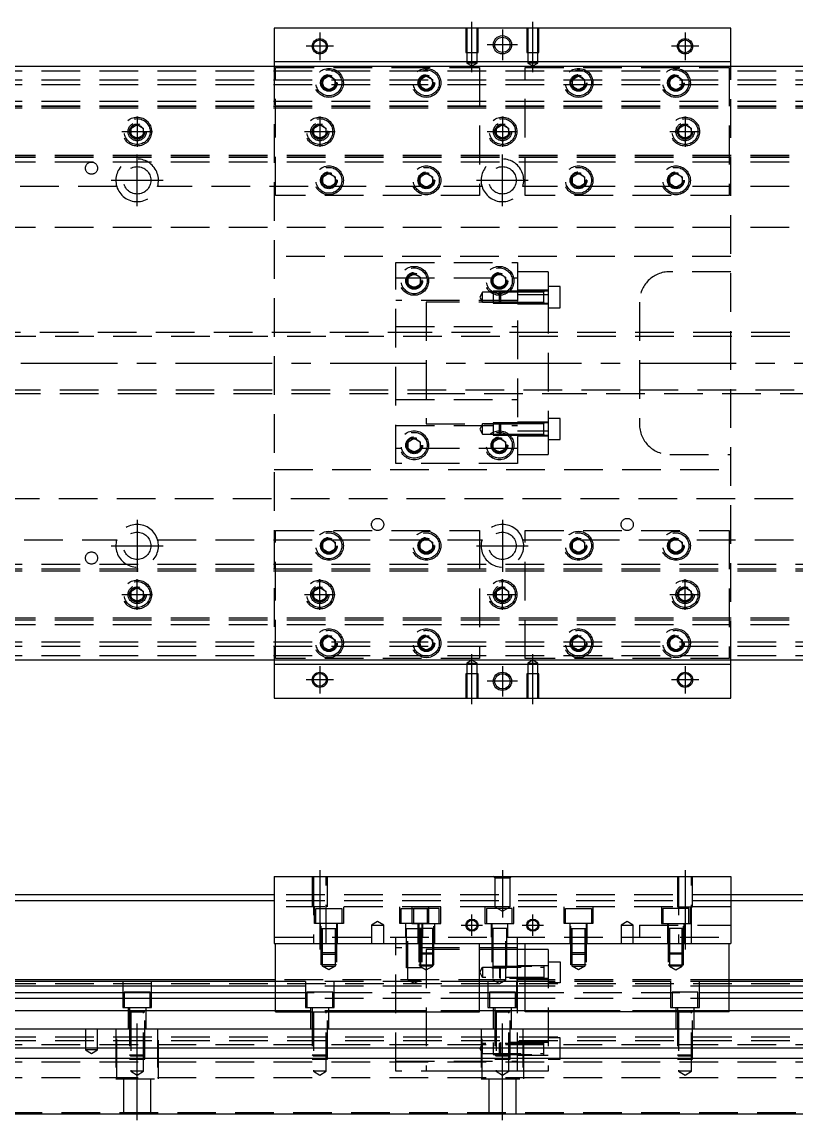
# Model space of a CAD drawing. Extents: x -15 to 1002, y -276 to 112.
# Drawn here: x 239.1 to 493.5, y -248.6 to 112 of the extents above; entities that cross this region are included whole.
import ezdxf

# ---------------------------------------------------------------- set-up
doc = ezdxf.new("R2010")
doc.units = 0
doc.linetypes.add('CENTER', pattern=[50.8, 31.75, -6.35, 6.35, -6.35])
doc.linetypes.add('DASHED', pattern=[19.05, 12.7, -6.35])
doc.layers.get('0').update_dxf_attribs({"linetype": 'CONTINUOUS'})
doc.layers.add('CENTER', color=1, linetype='CENTER')

msp = doc.modelspace()

# ---------------------------------------------------------------- linework, layer by layer
at = {"color": 7, "linetype": 'CONTINUOUS'}
for p, q in [((472, 110), (322, 110)), ((322, 110), (322, 99)), ((472, 99), (472, 110)), ((3, 97.5), (791, 97.5)), ((322, 99), (472, 99)), ((322, 99), (322, 97.5)), ((472, 97.5), (472, 99)), ((791, -97.5), (3, -97.5)), ((322, -97.5), (322, -99)), ((472, -99), (322, -99)), ((322, -99), (322, -110)), ((472, -99), (472, -97.5)), ((472, -110), (472, -99)), ((322, -110), (472, -110)), ((322, -168.55), (322, -190.55)), ((322, -168.55), (472, -168.55)), ((472, -168.55), (472, -190.55)), ((322, -174.55), (3, -174.55)), ((322, -176.55), (11, -176.55)), ((791, -174.55), (472, -174.55)), ((783, -176.55), (472, -176.55)), ((322, -190.55), (472, -190.55)), ((322.5, -213.05), (322.5, -190.55)), ((389.5, -213.05), (389.5, -190.55)), ((402, -203.05), (402, -190.55)), ((404.5, -213.05), (404.5, -190.55)), ((471.5, -213.05), (471.5, -190.55)), ((404.5, -192.55), (402, -192.55)), ((402, -203.05), (402, -192.55)), ((322.5, -203.05), (17, -203.05)), ((322.5, -204.589608), (17, -204.589608)), ((322.5, -202.55), (45, -202.55)), ((404.5, -203.05), (389.5, -203.05)), ((404.5, -204.589608), (389.5, -204.589608)), ((720, -202.55), (471.5, -202.55)), ((777, -203.05), (471.5, -203.05)), ((777, -204.589608), (471.5, -204.589608)), ((17, -206.710392), (322.5, -206.710392)), ((322.5, -208.620532), (17, -208.620532)), ((389.5, -206.710392), (404.5, -206.710392)), ((404.5, -208.620532), (389.5, -208.620532)), ((471.5, -206.710392), (777, -206.710392)), ((777, -208.620532), (471.5, -208.620532)), ((322.5, -212.731934), (17, -212.731934)), ((322.5, -213.05), (389.5, -213.05)), ((404.5, -212.731934), (389.5, -212.731934)), ((471.5, -213.05), (404.5, -213.05)), ((777, -212.731934), (471.5, -212.731934)), ((17, -218.55), (777, -218.55)), ((17, -224.85), (777, -224.85)), ((17, -228.25), (777, -228.25)), ((17, -246.55), (777, -246.55))]:
    msp.add_line(p, q, dxfattribs=at)
at = {"color": 3, "linetype": 'DASHED'}
for p, q in [((385.000006, 110), (385.000006, 102)), ((385.35, 110), (385.35, 102)), ((388.65, 102), (388.65, 110)), ((388.999994, 102), (388.999994, 110)), ((405.000006, 110), (405.000006, 102)), ((405.35, 110), (405.35, 102)), ((408.65, 102), (408.65, 110)), ((408.999994, 102), (408.999994, 110)), ((385.000006, 102), (388.999994, 102)), ((385.35, 102), (385.35, 98.5)), ((388.65, 98.5), (388.65, 102)), ((405.000006, 102), (408.999994, 102)), ((405.35, 102), (405.35, 98.5)), ((408.65, 98.5), (408.65, 102)), ((322, 97.5), (322, -97.5)), ((388.65, 98.5), (385.35, 98.5)), ((385.35, 98.5), (387, 97.547372)), ((387, 97.547372), (388.65, 98.5)), ((408.65, 98.5), (405.35, 98.5)), ((405.35, 98.5), (407, 97.547372)), ((407, 97.547372), (408.65, 98.5)), ((472, -97.5), (472, 97.5)), ((17, 96), (777, 96)), ((322.5, 97), (389.5, 97)), ((322.5, 55), (322.5, 97)), ((338, 93.1547), (340, 94.309402)), ((340, 94.309402), (342, 93.1547)), ((370, 93.1547), (372, 94.309402)), ((372, 94.309402), (374, 93.1547)), ((389.5, 97), (389.5, 55)), ((404.5, 97), (471.5, 97)), ((404.5, 55), (404.5, 97)), ((420, 93.1547), (422, 94.309402)), ((422, 94.309402), (424, 93.1547)), ((452, 93.1547), (454, 94.309402)), ((454, 94.309402), (456, 93.1547)), ((471.5, 97), (471.5, 55)), ((17, 93), (777, 93)), ((17, 91.5), (777, 91.5)), ((338, 90.8453), (338, 93.1547)), ((340, 89.690598), (338, 90.8453)), ((342, 90.8453), (340, 89.690598)), ((342, 93.1547), (342, 90.8453)), ((342.483582, 92.286038), (342.5, 92)), ((370, 90.8453), (370, 93.1547)), ((372, 89.690598), (370, 90.8453)), ((374, 90.8453), (372, 89.690598)), ((374, 93.1547), (374, 90.8453)), ((374.483582, 92.286038), (374.5, 92)), ((419.5, 92), (419.518502, 92.303588)), ((420, 90.8453), (420, 93.1547)), ((422, 89.690598), (420, 90.8453)), ((424, 90.8453), (422, 89.690598)), ((424, 93.1547), (424, 90.8453)), ((451.5, 92), (451.512884, 92.253488)), ((452, 90.8453), (452, 93.1547)), ((454, 89.690598), (452, 90.8453)), ((456, 90.8453), (454, 89.690598)), ((456, 93.1547), (456, 90.8453)), ((17, 86), (777, 86)), ((17, 84.460392), (777, 84.460392)), ((17, 84.403994), (777, 84.403994)), ((17, 83.8), (777, 83.8)), ((274.5, 76), (274.534018, 76.411016)), ((275, 77.1547), (277, 78.309402)), ((275, 74.8453), (275, 77.1547)), ((277, 78.309402), (279, 77.1547)), ((279, 77.1547), (279, 74.8453)), ((335, 77.1547), (337, 78.309402)), ((335, 74.8453), (335, 77.1547)), ((337, 78.309402), (339, 77.1547)), ((339, 77.1547), (339, 74.8453)), ((339.483582, 76.286038), (339.5, 76)), ((394.5, 76), (394.534018, 76.411016)), ((395, 77.1547), (397, 78.309402)), ((395, 74.8453), (395, 77.1547)), ((397, 78.309402), (399, 77.1547)), ((399, 77.1547), (399, 74.8453)), ((454.5, 76), (454.534018, 76.411016)), ((455, 77.1547), (457, 78.309402)), ((455, 74.8453), (455, 77.1547)), ((457, 78.309402), (459, 77.1547)), ((459, 77.1547), (459, 74.8453)), ((277, 73.690598), (275, 74.8453)), ((279, 74.8453), (277, 73.690598)), ((337, 73.690598), (335, 74.8453)), ((339, 74.8453), (337, 73.690598)), ((397, 73.690598), (395, 74.8453)), ((399, 74.8453), (397, 73.690598)), ((457, 73.690598), (455, 74.8453)), ((459, 74.8453), (457, 73.690598)), ((777, 68.2), (17, 68.2)), ((777, 67.596006), (17, 67.596006)), ((777, 67.539608), (17, 67.539608)), ((777, 66), (17, 66)), ((338, 61.1547), (340, 62.309402)), ((340, 62.309402), (342, 61.1547)), ((370, 61.1547), (372, 62.309402)), ((372, 62.309402), (374, 61.1547)), ((420, 61.1547), (422, 62.309402)), ((422, 62.309402), (424, 61.1547)), ((452, 61.1547), (454, 62.309402)), ((454, 62.309402), (456, 61.1547)), ((270.291796, 58), (163.708204, 58)), ((390.291796, 58), (283.708204, 58)), ((338, 58.8453), (338, 61.1547)), ((340, 57.690598), (338, 58.8453)), ((342, 58.8453), (340, 57.690598)), ((342, 61.1547), (342, 58.8453)), ((342.483582, 60.286038), (342.5, 60)), ((370, 58.8453), (370, 61.1547)), ((372, 57.690598), (370, 58.8453)), ((374, 58.8453), (372, 57.690598)), ((374, 61.1547), (374, 58.8453)), ((374.483582, 60.286038), (374.5, 60)), ((510.291796, 58), (403.708204, 58)), ((420, 58.8453), (420, 61.1547)), ((422, 57.690598), (420, 58.8453)), ((424, 58.8453), (422, 57.690598)), ((424, 61.1547), (424, 58.8453)), ((424.483582, 60.286038), (424.5, 60)), ((451.5, 60), (451.512884, 60.253488)), ((452, 58.8453), (452, 61.1547)), ((454, 57.690598), (452, 58.8453)), ((456, 58.8453), (454, 57.690598)), ((456, 61.1547), (456, 58.8453)), ((389.5, 55), (322.5, 55)), ((471.5, 55), (404.5, 55)), ((777, 44.5), (22.640312, 44.5)), ((472, 35), (322, 35)), ((362, 33), (402, 33)), ((362, -33), (362, 33)), ((402, 33), (402, -33)), ((366, 28.1547), (368, 29.309402)), ((368, 29.309402), (370, 28.1547)), ((394, 28.1547), (396, 29.309402)), ((396, 29.309402), (398, 28.1547)), ((412, 30), (402, 30)), ((412, 30), (412, 22.36068)), ((472, 30), (452, 30)), ((362, 28), (402, 28)), ((366, 25.8453), (366, 28.1547)), ((368, 24.690598), (366, 25.8453)), ((370, 25.8453), (368, 24.690598)), ((370, 28.1547), (370, 25.8453)), ((370.483582, 27.286038), (370.5, 27)), ((394, 25.8453), (394, 28.1547)), ((396, 24.690598), (394, 25.8453)), ((398, 25.8453), (396, 24.690598)), ((398, 28.1547), (398, 25.8453)), ((398.483582, 27.286038), (398.5, 27)), ((390.5, 23.300636), (389.547372, 21.650636)), ((389.547372, 21.650636), (390.5, 20.000636)), ((390.5, 20.000636), (390.5, 23.300636)), ((394, 23.300636), (390.5, 23.300636)), ((394, 23.65063), (394, 19.65064)), ((396.35, 23.65063), (394, 23.65063)), ((396, 23.300636), (394, 23.300636)), ((396.35, 23.650636), (396, 23.300636)), ((396, 20.000636), (396, 23.300636)), ((402, 23.300636), (396, 23.300636)), ((402, 23.300636), (396, 23.300636)), ((396.35, 23.650636), (396.35, 19.650636)), ((402, 23.650632), (396.35, 23.650636)), ((402, 23.65063), (396.35, 23.65063)), ((412, 23.900636), (402, 23.900636)), ((410.605, 23.650636), (402, 23.650632)), ((410.6, 23.300636), (402, 23.300636)), ((412, 22.36068), (402, 22.36068)), ((412, 23.650636), (410.595, 23.650636)), ((410.6, 19.65063), (410.6, 23.65064)), ((410.6, 23.300636), (410.6, 23.65064)), ((410.6, 23.434174), (410.6, 23.650636)), ((410.6, 23.650636), (410.6, 23.433968)), ((416, 25.150636), (412, 25.150636)), ((412, 22.36068), (412, -22.36068)), ((416, 18.150636), (416, 25.150636)), ((402, 20.5), (362, 20.5)), ((372, 20), (372, -20)), ((402, 20), (372, 20)), ((390.5, 20.000636), (394, 20.000636)), ((394, 20.000636), (396, 20.000636)), ((394, 19.65064), (396.35, 19.65064)), ((396, 20.000636), (402, 20.000636)), ((396, 20.000636), (396.35, 19.650636)), ((396, 20.000636), (402, 20.000636)), ((396.35, 19.65064), (402, 19.65064)), ((396.35, 19.650636), (402, 19.650638)), ((402, 20.000636), (410.6, 20.000636)), ((402, 19.650638), (410.605, 19.650636)), ((402, 19.400636), (412, 19.400636)), ((410.595, 19.650636), (412, 19.650636)), ((410.6, 19.65063), (410.6, 20.000636)), ((410.6, 19.867344), (410.6, 19.650636)), ((410.6, 19.650636), (410.6, 19.867096)), ((412, 18.150636), (416, 18.150636)), ((442, 20), (442, -20)), ((362, 12), (402, 12)), ((372, 10), (42, 10)), ((720, 8.75), (42, 8.75)), ((412, 10), (372, 10)), ((412, 10), (372, 10)), ((412, 9.999994), (372, 9.999994)), ((720.005, 10), (412, 10)), ((42, -8.75), (720, -8.75)), ((42, -10), (372, -10)), ((372, -9.999994), (412, -9.999994)), ((372, -10), (412, -10)), ((372, -10), (412, -10)), ((412, -10), (720.005, -10)), ((362, -12), (402, -12)), ((362, -20.5), (402, -20.5)), ((372, -20), (402, -20)), ((390.5, -20.000636), (389.547372, -21.650636)), ((390.5, -23.300636), (390.5, -20.000636)), ((394, -20.000636), (390.5, -20.000636)), ((394, -19.65064), (394, -23.65063)), ((396.35, -19.65064), (394, -19.65064)), ((396, -20.000636), (394, -20.000636)), ((396.35, -19.650636), (396, -20.000636)), ((396, -23.300636), (396, -20.000636)), ((402, -20.000636), (396, -20.000636)), ((402, -20.000636), (396, -20.000636)), ((396.35, -19.650636), (396.35, -23.650636)), ((402, -19.650638), (396.35, -19.650636)), ((402, -19.65064), (396.35, -19.65064)), ((412, -19.400636), (402, -19.400636)), ((410.605, -19.650636), (402, -19.650638)), ((410.6, -20.000636), (402, -20.000636)), ((412, -19.650636), (410.595, -19.650636)), ((410.6, -23.65064), (410.6, -19.65063)), ((410.6, -20.000636), (410.6, -19.65063)), ((410.6, -19.867096), (410.6, -19.650636)), ((410.6, -19.650636), (410.6, -19.867302)), ((416, -18.150636), (412, -18.150636)), ((416, -25.150636), (416, -18.150636)), ((366, -25.8453), (368, -24.690598)), ((368, -24.690598), (370, -25.8453)), ((389.547372, -21.650636), (390.5, -23.300636)), ((390.5, -23.300636), (394, -23.300636)), ((394, -23.300636), (396, -23.300636)), ((394, -23.65063), (396.35, -23.65063)), ((394, -25.8453), (396, -24.690598)), ((396, -23.300636), (402, -23.300636)), ((396, -23.300636), (396.35, -23.650636)), ((396, -23.300636), (402, -23.300636)), ((396, -24.690598), (398, -25.8453)), ((396.35, -23.65063), (402, -23.65063)), ((396.35, -23.650636), (402, -23.650632)), ((412, -22.36068), (402, -22.36068)), ((402, -23.300636), (410.6, -23.300636)), ((402, -23.650632), (410.605, -23.650636)), ((402, -23.900636), (412, -23.900636)), ((410.595, -23.650636), (412, -23.650636)), ((410.6, -23.65064), (410.6, -23.300636)), ((410.6, -23.433926), (410.6, -23.650636)), ((410.6, -23.650636), (410.6, -23.434174)), ((412, -22.36068), (412, -30)), ((412, -25.150636), (416, -25.150636)), ((402, -28), (362, -28)), ((365.5, -27), (365.518502, -26.696412)), ((366, -28.1547), (366, -25.8453)), ((368, -29.309402), (366, -28.1547)), ((370, -28.1547), (368, -29.309402)), ((370, -25.8453), (370, -28.1547)), ((394, -28.1547), (394, -25.8453)), ((396, -29.309402), (394, -28.1547)), ((398, -28.1547), (396, -29.309402)), ((398, -25.8453), (398, -28.1547)), ((398.483582, -26.713962), (398.5, -27)), ((402, -30), (412, -30)), ((452, -30), (472, -30)), ((322, -35), (472, -35)), ((402, -33), (362, -33)), ((22.640312, -44.5), (777, -44.5)), ((322.5, -55), (389.5, -55)), ((322.5, -97), (322.5, -55)), ((389.5, -55), (389.5, -97)), ((404.5, -97), (404.5, -55)), ((404.5, -55), (471.5, -55)), ((471.5, -55), (471.5, -97)), ((163.708204, -58), (270.291796, -58)), ((283.708204, -58), (390.291796, -58)), ((337.5, -60), (337.512884, -59.746512)), ((338, -58.8453), (340, -57.690598)), ((338, -61.1547), (338, -58.8453)), ((340, -62.309402), (338, -61.1547)), ((340, -57.690598), (342, -58.8453)), ((342, -61.1547), (340, -62.309402)), ((342, -58.8453), (342, -61.1547)), ((370, -58.8453), (372, -57.690598)), ((370, -61.1547), (370, -58.8453)), ((372, -62.309402), (370, -61.1547)), ((372, -57.690598), (374, -58.8453)), ((374, -61.1547), (372, -62.309402)), ((374, -58.8453), (374, -61.1547)), ((374.483582, -59.713962), (374.5, -60)), ((403.708204, -58), (510.291796, -58)), ((420, -58.8453), (422, -57.690598)), ((420, -61.1547), (420, -58.8453)), ((422, -62.309402), (420, -61.1547)), ((422, -57.690598), (424, -58.8453)), ((424, -61.1547), (422, -62.309402)), ((424, -58.8453), (424, -61.1547)), ((424.483582, -59.713962), (424.5, -60)), ((452, -58.8453), (454, -57.690598)), ((452, -61.1547), (452, -58.8453)), ((454, -62.309402), (452, -61.1547)), ((454, -57.690598), (456, -58.8453)), ((456, -61.1547), (454, -62.309402)), ((456, -58.8453), (456, -61.1547)), ((456.483582, -59.713962), (456.5, -60)), ((17, -66), (777, -66)), ((17, -67.539608), (777, -67.539608)), ((17, -67.596006), (777, -67.596006)), ((17, -68.2), (777, -68.2)), ((274.5, -76), (274.534018, -75.588984)), ((275, -74.8453), (277, -73.690598)), ((275, -77.1547), (275, -74.8453)), ((277, -73.690598), (279, -74.8453)), ((279, -74.8453), (279, -77.1547)), ((334.5, -76), (334.534018, -75.588984)), ((335, -74.8453), (337, -73.690598)), ((335, -77.1547), (335, -74.8453)), ((337, -73.690598), (339, -74.8453)), ((339, -74.8453), (339, -77.1547)), ((394.5, -76), (394.534018, -75.588984)), ((395, -74.8453), (397, -73.690598)), ((395, -77.1547), (395, -74.8453)), ((397, -73.690598), (399, -74.8453)), ((399, -74.8453), (399, -77.1547)), ((455, -74.8453), (457, -73.690598)), ((455, -77.1547), (455, -74.8453)), ((457, -73.690598), (459, -74.8453)), ((459, -74.8453), (459, -77.1547)), ((459.483582, -75.713962), (459.5, -76)), ((277, -78.309402), (275, -77.1547)), ((279, -77.1547), (277, -78.309402)), ((337, -78.309402), (335, -77.1547)), ((339, -77.1547), (337, -78.309402)), ((397, -78.309402), (395, -77.1547)), ((399, -77.1547), (397, -78.309402)), ((457, -78.309402), (455, -77.1547)), ((459, -77.1547), (457, -78.309402)), ((777, -83.8), (17, -83.8)), ((777, -84.403994), (17, -84.403994)), ((777, -84.460392), (17, -84.460392)), ((777, -86), (17, -86)), ((338, -90.8453), (340, -89.690598)), ((340, -89.690598), (342, -90.8453)), ((370, -90.8453), (372, -89.690598)), ((372, -89.690598), (374, -90.8453)), ((420, -90.8453), (422, -89.690598)), ((422, -89.690598), (424, -90.8453)), ((452, -90.8453), (454, -89.690598)), ((454, -89.690598), (456, -90.8453)), ((17, -91.5), (777, -91.5)), ((17, -93), (777, -93)), ((337.5, -92), (337.512884, -91.746512)), ((338, -93.1547), (338, -90.8453)), ((340, -94.309402), (338, -93.1547)), ((342, -93.1547), (340, -94.309402)), ((342, -90.8453), (342, -93.1547)), ((370, -93.1547), (370, -90.8453)), ((372, -94.309402), (370, -93.1547)), ((374, -93.1547), (372, -94.309402)), ((374, -90.8453), (374, -93.1547)), ((374.483582, -91.713962), (374.5, -92)), ((420, -93.1547), (420, -90.8453)), ((422, -94.309402), (420, -93.1547)), ((424, -93.1547), (422, -94.309402)), ((424, -90.8453), (424, -93.1547)), ((424.483582, -91.713962), (424.5, -92)), ((452, -93.1547), (452, -90.8453)), ((454, -94.309402), (452, -93.1547)), ((456, -93.1547), (454, -94.309402)), ((456, -90.8453), (456, -93.1547)), ((456.483582, -91.713962), (456.5, -92)), ((17, -96), (777, -96)), ((389.5, -97), (322.5, -97)), ((471.5, -97), (404.5, -97)), ((387, -97.547372), (385.35, -98.5)), ((385.35, -98.5), (388.65, -98.5)), ((385.35, -98.5), (385.35, -102)), ((388.65, -98.5), (387, -97.547372)), ((388.65, -102), (388.65, -98.5)), ((407, -97.547372), (405.35, -98.5)), ((405.35, -98.5), (408.65, -98.5)), ((405.35, -98.5), (405.35, -102)), ((408.65, -98.5), (407, -97.547372)), ((408.65, -102), (408.65, -98.5)), ((388.999994, -102), (385.000006, -102)), ((385.000006, -102), (385.000006, -110)), ((385.35, -102), (385.35, -110)), ((388.65, -110), (388.65, -102)), ((388.999994, -110), (388.999994, -102)), ((408.999994, -102), (405.000006, -102)), ((405.000006, -102), (405.000006, -110)), ((405.35, -102), (405.35, -110)), ((408.65, -110), (408.65, -102)), ((408.999994, -110), (408.999994, -102)), ((334.500006, -168.55), (334.500006, -178.55)), ((334.9, -168.55), (334.9, -190.55)), ((339.1, -190.55), (339.1, -168.55)), ((339.499994, -178.55), (339.499994, -168.55)), ((394.5, -169.05), (394, -168.55)), ((394.5, -169.05), (394.5, -178.55)), ((394.5, -169.05), (399.5, -169.05)), ((399.5, -169.05), (400, -168.55)), ((399.5, -178.55), (399.5, -169.05)), ((454.500006, -168.55), (454.500006, -178.55)), ((454.9, -168.55), (454.9, -190.55)), ((459.1, -190.55), (459.1, -168.55)), ((459.499994, -178.55), (459.499994, -168.55)), ((472, -174.55), (322, -174.55)), ((472, -176.55), (322, -176.55)), ((472, -178.55), (322, -178.55)), ((335.25, -184.05), (335.25, -178.55)), ((335.75, -179.05), (344.25, -179.05)), ((335.75, -184.05), (335.75, -179.05)), ((344.25, -179.05), (344.25, -184.05)), ((344.75, -178.55), (344.75, -184.05)), ((363.25, -184.05), (363.25, -178.55)), ((363.75, -179.05), (372.25, -179.05)), ((363.75, -184.05), (363.75, -179.05)), ((367.25, -178.55), (367.25, -184.05)), ((376.25, -179.05), (367.75, -179.05)), ((367.75, -179.05), (367.75, -184.05)), ((372.25, -179.05), (372.25, -184.05)), ((372.75, -178.55), (372.75, -184.05)), ((376.25, -184.05), (376.25, -179.05)), ((376.75, -184.05), (376.75, -178.55)), ((391.25, -178.55), (391.25, -184.05)), ((400.25, -179.05), (391.75, -179.05)), ((391.75, -179.05), (391.75, -184.05)), ((399.5, -178.55), (394.5, -178.55)), ((394.5, -178.55), (397, -179.993376)), ((397, -179.993376), (399.5, -178.55)), ((400.25, -184.05), (400.25, -179.05)), ((400.75, -184.05), (400.75, -178.55)), ((417.25, -184.05), (417.25, -178.55)), ((417.75, -179.05), (426.25, -179.05)), ((417.75, -184.05), (417.75, -179.05)), ((426.25, -179.05), (426.25, -184.05)), ((426.75, -178.55), (426.75, -184.05)), ((449.25, -178.55), (449.25, -184.05)), ((458.25, -179.05), (449.75, -179.05)), ((449.75, -179.05), (449.75, -184.05)), ((454.500006, -178.55), (459.499994, -178.55)), ((458.25, -184.05), (458.25, -179.05)), ((458.75, -184.05), (458.75, -178.55)), ((356, -183.3953), (354, -184.55)), ((358, -184.55), (356, -183.3953)), ((438, -183.3953), (436, -184.55)), ((440, -184.55), (438, -183.3953)), ((344.75, -184.05), (335.25, -184.05)), ((337.25, -190.55), (337.25, -184.05)), ((337.500006, -197.55), (337.499992, -184.05)), ((337.499994, -185.65), (342.500006, -185.65)), ((337.9, -198.05), (337.9, -185.65)), ((342.1, -185.65), (342.1, -198.05)), ((342.500008, -184.05), (342.499994, -197.55)), ((342.75, -184.05), (342.75, -190.55)), ((354, -184.55), (356, -184.55)), ((354, -184.55), (354, -190.55)), ((356, -184.55), (358, -184.55)), ((358, -190.55), (358, -184.55)), ((372.75, -184.05), (363.25, -184.05)), ((365.25, -188.55), (365.25, -184.05)), ((365.500006, -198.55), (365.499994, -184.05)), ((365.499995, -185.65), (370.500005, -185.65)), ((365.9, -202.55), (365.9, -185.65)), ((367.25, -184.05), (376.75, -184.05)), ((369.25, -184.05), (369.25, -190.55)), ((369.499992, -184.05), (369.500006, -197.55)), ((374.500006, -185.65), (369.499994, -185.65)), ((369.9, -185.65), (369.9, -198.05)), ((370.1, -185.65), (370.1, -202.55)), ((370.500006, -184.05), (370.499994, -198.55)), ((370.75, -184.05), (370.75, -188.55)), ((374.1, -198.05), (374.1, -185.65)), ((374.499994, -197.55), (374.500008, -184.05)), ((374.75, -190.55), (374.75, -184.05)), ((391.25, -184.05), (400.75, -184.05)), ((393.25, -184.05), (393.25, -188.55)), ((393.499994, -184.05), (393.500006, -198.55)), ((398.500005, -185.65), (393.499995, -185.65)), ((393.9, -185.65), (393.9, -202.55)), ((398.1, -202.55), (398.1, -185.65)), ((398.499994, -198.55), (398.500006, -184.05)), ((398.75, -188.55), (398.75, -184.05)), ((426.75, -184.05), (417.25, -184.05)), ((419.25, -190.55), (419.25, -184.05)), ((419.500006, -197.55), (419.499992, -184.05)), ((419.499994, -185.65), (424.500006, -185.65)), ((419.9, -198.05), (419.9, -185.65)), ((424.1, -185.65), (424.1, -198.05)), ((424.500008, -184.05), (424.499994, -197.55)), ((424.75, -184.05), (424.75, -190.55)), ((436, -184.55), (438, -184.55)), ((436, -184.55), (436, -190.55)), ((438, -184.55), (440, -184.55)), ((440, -190.55), (440, -184.55)), ((442, -184.55), (472, -184.55)), ((442, -184.55), (442, -188.55)), ((449.25, -184.05), (458.75, -184.05)), ((451.25, -184.05), (451.25, -190.55)), ((451.499992, -184.05), (451.500006, -197.55)), ((456.500006, -185.65), (451.499994, -185.65)), ((451.9, -185.65), (451.9, -198.05)), ((456.1, -198.05), (456.1, -185.65)), ((456.499994, -197.55), (456.500008, -184.05)), ((456.75, -190.55), (456.75, -184.05)), ((322, -188.55), (472, -188.55)), ((362, -190.55), (362, -188.55)), ((362, -232.55), (362, -190.55)), ((402, -190.55), (402, -188.55)), ((342.5, -193.65), (337.5, -193.65)), ((337.9, -194.05), (337.5, -193.65)), ((337.9, -194.05), (342.1, -194.05)), ((342.5, -193.65), (342.1, -194.05)), ((402, -192.05), (362, -192.05)), ((369.5, -193.65), (374.5, -193.65)), ((369.5, -193.65), (369.9, -194.05)), ((374.1, -194.05), (369.9, -194.05)), ((372, -192.55), (372, -232.55)), ((402, -192.55), (372, -192.55)), ((374.1, -194.05), (374.5, -193.65)), ((412, -192.55), (404.5, -192.55)), ((412, -192.55), (412, -232.55)), ((424.5, -193.65), (419.5, -193.65)), ((419.9, -194.05), (419.5, -193.65)), ((419.9, -194.05), (424.1, -194.05)), ((424.5, -193.65), (424.1, -194.05)), ((451.5, -193.65), (456.5, -193.65)), ((451.5, -193.65), (451.9, -194.05)), ((456.1, -194.05), (451.9, -194.05)), ((456.1, -194.05), (456.5, -193.65)), ((342.499994, -197.55), (337.500006, -197.55)), ((337.9, -198.05), (342.1, -198.05)), ((340, -199.262436), (337.9, -198.05)), ((342.1, -198.05), (340, -199.262436)), ((369.500006, -197.55), (374.499994, -197.55)), ((374.1, -198.05), (369.9, -198.05)), ((369.9, -198.05), (372, -199.262436)), ((372, -199.262436), (374.1, -198.05)), ((394, -200.25), (394, -198.050006)), ((394, -198.050006), (412, -198.050006)), ((396, -198.4), (396.35, -198.05)), ((396.35, -200.25), (396.35, -198.05)), ((402, -197.8), (412, -197.8)), ((410.6, -198.049994), (410.6, -202.050006)), ((412, -196.55), (416, -196.55)), ((416, -196.55), (416, -196.85)), ((416, -196.85), (416, -200.25)), ((424.499994, -197.55), (419.500006, -197.55)), ((419.9, -198.05), (424.1, -198.05)), ((422, -199.262436), (419.9, -198.05)), ((424.1, -198.05), (422, -199.262436)), ((451.500006, -197.55), (456.499994, -197.55)), ((456.1, -198.05), (451.9, -198.05)), ((451.9, -198.05), (454, -199.262436)), ((454, -199.262436), (456.1, -198.05)), ((370.499994, -198.55), (365.500006, -198.55)), ((389.547372, -200.05), (390.5, -198.4)), ((390.5, -201.7), (389.547372, -200.05)), ((390.5, -198.4), (390.5, -201.7)), ((390.5, -198.4), (410.6, -198.4)), ((410.6, -201.7), (390.5, -201.7)), ((393.500006, -198.55), (398.499994, -198.55)), ((394, -202.049994), (394, -200.25)), ((396, -198.4), (396, -200.25)), ((396, -200.25), (396, -201.7)), ((396.35, -202.05), (396, -201.7)), ((396.35, -202.05), (396.35, -200.25)), ((416, -200.25), (416, -203.55)), ((720, -203.8), (42, -203.8)), ((272.25, -203.05), (272.25, -211.55)), ((281.75, -211.55), (281.75, -203.05)), ((471.5, -202.55), (322.5, -202.55)), ((389.5, -203.05), (322.5, -203.05)), ((389.5, -204.589608), (322.5, -204.589608)), ((332.25, -203.05), (332.25, -211.55)), ((341.75, -211.55), (341.75, -203.05)), ((365.9, -202.55), (370.1, -202.55)), ((368, -203.762436), (365.9, -202.55)), ((370.1, -202.55), (368, -203.762436)), ((392.25, -203.05), (392.25, -211.55)), ((398.1, -202.55), (393.9, -202.55)), ((393.9, -202.55), (396, -203.762436)), ((412, -202.049994), (394, -202.049994)), ((396, -203.762436), (398.1, -202.55)), ((401.75, -211.55), (401.75, -203.05)), ((412, -202.3), (402, -202.3)), ((402, -232.55), (402, -203.05)), ((402, -232.55), (402, -203.05)), ((471.5, -203.05), (404.5, -203.05)), ((471.5, -204.589608), (404.5, -204.589608)), ((416, -203.55), (412, -203.55)), ((452.25, -203.05), (452.25, -211.55)), ((461.75, -211.55), (461.75, -203.05)), ((281.25, -206.55), (272.75, -206.55)), ((272.75, -206.55), (272.75, -211.55)), ((281.25, -211.55), (281.25, -206.55)), ((322.5, -206.710392), (389.5, -206.710392)), ((389.5, -208.620532), (322.5, -208.620532)), ((341.25, -206.55), (332.75, -206.55)), ((332.75, -206.55), (332.75, -211.55)), ((341.25, -211.55), (341.25, -206.55)), ((401.25, -206.55), (392.75, -206.55)), ((392.75, -206.55), (392.75, -211.55)), ((401.25, -211.55), (401.25, -206.55)), ((404.5, -206.710392), (471.5, -206.710392)), ((471.5, -208.620532), (404.5, -208.620532)), ((461.25, -206.55), (452.75, -206.55)), ((452.75, -206.55), (452.75, -211.55)), ((461.25, -211.55), (461.25, -206.55)), ((272.25, -211.55), (281.75, -211.55)), ((274, -211.55), (274, -218.55)), ((274.500006, -211.55), (274.500006, -228.55)), ((279.499994, -228.55), (279.499994, -211.55)), ((280, -218.55), (280, -211.55)), ((332.25, -211.55), (341.75, -211.55)), ((334, -211.55), (334, -218.55)), ((334.500006, -211.55), (334.500006, -228.55)), ((339.499994, -228.55), (339.499994, -211.55)), ((340, -218.55), (340, -211.55)), ((392.25, -211.55), (401.75, -211.55)), ((394, -211.55), (394, -218.55)), ((394.500006, -211.55), (394.500006, -228.55)), ((399.499994, -228.55), (399.499994, -211.55)), ((400, -218.55), (400, -211.55)), ((452.25, -211.55), (461.75, -211.55)), ((454, -211.55), (454, -218.55)), ((454.500006, -211.55), (454.500006, -228.55)), ((459.499994, -228.55), (459.499994, -211.55)), ((460, -218.55), (460, -211.55)), ((279.500006, -213.15), (274.499994, -213.15)), ((274.9, -213.15), (274.9, -232.55)), ((279.1, -232.55), (279.1, -213.15)), ((389.5, -212.731934), (322.5, -212.731934)), ((339.500006, -213.15), (334.499994, -213.15)), ((334.9, -213.15), (334.9, -232.55)), ((339.1, -232.55), (339.1, -213.15)), ((399.500006, -213.15), (394.499994, -213.15)), ((394.9, -213.15), (394.9, -232.55)), ((399.1, -232.55), (399.1, -213.15)), ((471.5, -212.731934), (404.5, -212.731934)), ((459.500006, -213.15), (454.499994, -213.15)), ((454.9, -213.15), (454.9, -232.55)), ((459.1, -232.55), (459.1, -213.15)), ((260, -218.55), (260, -225.55)), ((264, -225.55), (264, -218.55)), ((270, -218.55), (270, -235.05)), ((270.291796, -234.55), (270.291796, -218.55)), ((283.708204, -218.55), (283.708204, -234.55)), ((284, -235.05), (284, -218.55)), ((390, -218.55), (390, -235.05)), ((390.291796, -234.55), (390.291796, -218.55)), ((403.708204, -218.55), (403.708204, -234.55)), ((404, -235.05), (404, -218.55)), ((720, -221.3), (42, -221.3)), ((720, -222.55), (42, -222.55)), ((390.5, -223.4), (389.547372, -225.05)), ((390.5, -226.7), (390.5, -223.4)), ((410.6, -223.4), (390.5, -223.4)), ((394, -223.050006), (394, -224.85)), ((412, -223.050006), (394, -223.050006)), ((396.35, -223.05), (396, -223.4)), ((396, -224.85), (396, -223.4)), ((396.35, -223.05), (396.35, -224.85)), ((412, -222.8), (402, -222.8)), ((410.6, -227.050006), (410.6, -223.049994)), ((416, -221.55), (412, -221.55)), ((416, -224.85), (416, -221.55)), ((17, -223.7), (777, -223.7)), ((264, -225.55), (260, -225.55)), ((260, -225.55), (262, -226.7047)), ((262, -226.7047), (264, -225.55)), ((389.547372, -225.05), (390.5, -226.7)), ((390.5, -226.7), (410.6, -226.7)), ((394, -224.85), (394, -227.049994)), ((394, -227.049994), (412, -227.049994)), ((396, -226.7), (396, -224.85)), ((396, -226.7), (396.35, -227.05)), ((396.35, -224.85), (396.35, -227.05)), ((416, -228.25), (416, -224.85)), ((17, -229.4), (777, -229.4)), ((274.5, -227.15), (279.5, -227.15)), ((274.5, -227.15), (274.9, -227.55)), ((274.500006, -228.55), (279.499994, -228.55)), ((279.1, -227.55), (274.9, -227.55)), ((279.1, -227.55), (279.5, -227.15)), ((334.5, -227.15), (339.5, -227.15)), ((334.5, -227.15), (334.9, -227.55)), ((334.500006, -228.55), (339.499994, -228.55)), ((339.1, -227.55), (334.9, -227.55)), ((339.1, -227.55), (339.5, -227.15)), ((362, -229.17077), (402, -229.17077)), ((394.5, -227.15), (399.5, -227.15)), ((394.5, -227.15), (394.9, -227.55)), ((394.500006, -228.55), (399.499994, -228.55)), ((399.1, -227.55), (394.9, -227.55)), ((399.1, -227.55), (399.5, -227.15)), ((402, -227.3), (412, -227.3)), ((412, -228.55), (416, -228.55)), ((416, -228.55), (416, -228.25)), ((454.5, -227.15), (459.5, -227.15)), ((454.5, -227.15), (454.9, -227.55)), ((454.500006, -228.55), (459.499994, -228.55)), ((459.1, -227.55), (454.9, -227.55)), ((459.1, -227.55), (459.5, -227.15)), ((279.1, -232.55), (274.9, -232.55)), ((274.9, -232.55), (277, -233.762436)), ((277, -233.762436), (279.1, -232.55)), ((339.1, -232.55), (334.9, -232.55)), ((334.9, -232.55), (337, -233.762436)), ((337, -233.762436), (339.1, -232.55)), ((402, -232.55), (362, -232.55)), ((412, -232.55), (372, -232.55)), ((399.1, -232.55), (394.9, -232.55)), ((394.9, -232.55), (397, -233.762436)), ((397, -233.762436), (399.1, -232.55)), ((459.1, -232.55), (454.9, -232.55)), ((454.9, -232.55), (457, -233.762436)), ((457, -233.762436), (459.1, -232.55)), ((17, -234.55), (777, -234.55)), ((270, -235.05), (284, -235.05)), ((272.5, -235.05), (272.5, -246.55)), ((281.5, -246.55), (281.5, -235.05)), ((390, -235.05), (404, -235.05)), ((392.5, -235.05), (392.5, -246.55)), ((401.5, -246.55), (401.5, -235.05)), ((23.499992, -246.05), (777, -246.05))]:
    msp.add_line(p, q, dxfattribs=at)
at = {"color": 3, "linetype": 'CONTINUOUS'}
for centre, radius in [((337, 104), 2.5), ((457, 104), 2.5), ((337, -104), 2.5), ((457, -104), 2.5), ((387, -184.55), 2), ((407, -184.55), 2)]:
    msp.add_circle(centre, radius, dxfattribs=at)
at = {"color": 7, "linetype": 'CONTINUOUS'}
for centre, radius in [((337, 104), 2.1), ((397, 104.5), 3), ((397, 104.5), 2.5), ((457, 104), 2.1), ((337, -104), 2.1), ((397, -104.5), 3), ((397, -104.5), 2.5), ((457, -104), 2.1), ((387, -184.55), 1.65), ((407, -184.55), 1.65)]:
    msp.add_circle(centre, radius, dxfattribs=at)
at = {"color": 3, "linetype": 'DASHED'}
for centre, radius in [((340, 92), 4.75), ((340, 92), 4.25), ((340, 92), 2.75), ((340, 92), 2.5), ((372, 92), 4.75), ((372, 92), 4.25), ((372, 92), 2.75), ((372, 92), 2.5), ((422, 92), 4.75), ((422, 92), 4.25), ((422, 92), 2.75), ((422, 92), 2.5), ((454, 92), 4.75), ((454, 92), 4.25), ((454, 92), 2.75), ((454, 92), 2.5), ((277, 76), 4.75), ((277, 76), 4.25), ((337, 76), 4.75), ((337, 76), 4.25), ((397, 76), 4.75), ((397, 76), 4.25), ((457, 76), 4.75), ((457, 76), 4.25), ((277, 76), 3), ((277, 76), 2.5), ((277, 76), 2.1), ((337, 76), 3), ((337, 76), 2.5), ((337, 76), 2.1), ((397, 76), 3), ((397, 76), 2.5), ((397, 76), 2.1), ((457, 76), 3), ((457, 76), 2.5), ((457, 76), 2.1), ((262, 64), 2), ((277, 60), 4.5), ((340, 60), 4.75), ((340, 60), 4.25), ((340, 60), 2.75), ((340, 60), 2.5), ((340, 60), 2.1), ((372, 60), 4.75), ((372, 60), 4.25), ((372, 60), 2.75), ((372, 60), 2.5), ((372, 60), 2.1), ((397, 60), 4.5), ((422, 60), 4.75), ((422, 60), 4.25), ((422, 60), 2.75), ((422, 60), 2.5), ((422, 60), 2.1), ((454, 60), 4.75), ((454, 60), 4.25), ((454, 60), 2.75), ((454, 60), 2.5), ((454, 60), 2.1), ((368, 27), 4.75), ((368, 27), 4.25), ((368, 27), 2.75), ((368, 27), 2.5), ((368, 27), 2.1), ((396, 27), 4.75), ((396, 27), 4.25), ((396, 27), 2.75), ((396, 27), 2.5), ((396, 27), 2.1), ((368, -27), 4.75), ((368, -27), 4.25), ((368, -27), 2.75), ((368, -27), 2.5), ((368, -27), 2.1), ((396, -27), 4.75), ((396, -27), 4.25), ((396, -27), 2.75), ((396, -27), 2.5), ((396, -27), 2.1), ((356, -53), 2), ((438, -53), 2), ((277, -60), 4.5), ((340, -60), 4.75), ((340, -60), 4.25), ((340, -60), 2.75), ((340, -60), 2.5), ((372, -60), 4.75), ((372, -60), 4.25), ((372, -60), 2.75), ((372, -60), 2.5), ((397, -60), 4.5), ((422, -60), 4.75), ((422, -60), 4.25), ((422, -60), 2.75), ((422, -60), 2.5), ((454, -60), 4.75), ((454, -60), 4.25), ((454, -60), 2.75), ((454, -60), 2.5), ((340, -60), 2.1), ((372, -60), 2.1), ((422, -60), 2.1), ((454, -60), 2.1), ((262, -64), 2), ((277, -76), 4.75), ((277, -76), 4.25), ((337, -76), 4.75), ((337, -76), 4.25), ((397, -76), 4.75), ((397, -76), 4.25), ((457, -76), 4.75), ((457, -76), 4.25), ((277, -76), 3), ((277, -76), 2.5), ((277, -76), 2.1), ((337, -76), 3), ((337, -76), 2.5), ((337, -76), 2.1), ((397, -76), 3), ((397, -76), 2.5), ((397, -76), 2.1), ((457, -76), 3), ((457, -76), 2.5), ((457, -76), 2.1), ((340, -92), 4.75), ((340, -92), 4.25), ((340, -92), 2.75), ((340, -92), 2.5), ((372, -92), 4.75), ((372, -92), 4.25), ((372, -92), 2.75), ((372, -92), 2.5), ((422, -92), 4.75), ((422, -92), 4.25), ((422, -92), 2.75), ((422, -92), 2.5), ((454, -92), 4.75), ((454, -92), 4.25), ((454, -92), 2.75), ((454, -92), 2.5)]:
    msp.add_circle(centre, radius, dxfattribs=at)
for centre, radius, start, end in [((340, 92), 2.1, 102.24721, 137.75279), ((340, 92), 2.1, 77.75279, 102.24721), ((340, 92), 2.1, 42.24721, 77.75279), ((372, 92), 2.1, 102.24721, 137.75279), ((372, 92), 2.1, 77.75279, 102.24721), ((372, 92), 2.1, 42.24721, 77.75279), ((422, 92), 2.1, 102.24721, 137.75279), ((422, 92), 2.1, 77.75279, 102.24721), ((422, 92), 2.1, 42.24721, 77.75279), ((454, 92), 2.1, 102.24721, 137.75279), ((454, 92), 2.1, 77.75279, 102.24721), ((454, 92), 2.1, 42.24721, 77.75279), ((340, 92), 2.1, 162.24721, 180), ((340, 92), 2.1, 180, 197.75279), ((340, 92), 2.1, 137.75279, 162.24721), ((340, 92), 2.1, 197.75279, 222.24721), ((340, 92), 2.1, 222.24721, 257.75279), ((340, 92), 2.1, 282.24721, 317.75279), ((340, 92), 2.1, 17.75279, 42.24721), ((340, 92), 2.1, 317.75279, 342.24721), ((340, 92), 2.1, 342.24721, 17.75279), ((372, 92), 2.1, 162.24721, 180), ((372, 92), 2.1, 180, 197.75279), ((372, 92), 2.1, 137.75279, 162.24721), ((372, 92), 2.1, 197.75279, 222.24721), ((372, 92), 2.1, 222.24721, 257.75279), ((372, 92), 2.1, 282.24721, 317.75279), ((372, 92), 2.1, 17.75279, 42.24721), ((372, 92), 2.1, 317.75279, 342.24721), ((372, 92), 2.1, 342.24721, 17.75279), ((422, 92), 2.1, 162.24721, 180), ((422, 92), 2.1, 180, 197.75279), ((422, 92), 2.1, 137.75279, 162.24721), ((422, 92), 2.1, 197.75279, 222.24721), ((422, 92), 2.1, 222.24721, 257.75279), ((422, 92), 2.1, 282.24721, 317.75279), ((422, 92), 2.1, 17.75279, 42.24721), ((422, 92), 2.1, 317.75279, 342.24721), ((422, 92), 2.1, 342.24721, 17.75279), ((454, 92), 2.1, 162.24721, 180), ((454, 92), 2.1, 180, 197.75279), ((454, 92), 2.1, 137.75279, 162.24721), ((454, 92), 2.1, 197.75279, 222.24721), ((454, 92), 2.1, 222.24721, 257.75279), ((454, 92), 2.1, 282.24721, 317.75279), ((454, 92), 2.1, 17.75279, 42.24721), ((454, 92), 2.1, 317.75279, 342.24721), ((454, 92), 2.1, 342.24721, 17.75279), ((340, 92), 2.1, 257.75279, 282.24721), ((372, 92), 2.1, 257.75279, 282.24721), ((422, 92), 2.1, 257.75279, 282.24721), ((454, 92), 2.1, 257.75279, 282.24721), ((277, 60), 7, 343.39845, 196.60155), ((397, 60), 7, 343.39845, 196.60155), ((277, 60), 7, 196.60155, 343.39845), ((397, 60), 7, 196.60155, 343.39845), ((452, 20), 10, 90, 180), ((452, -20), 10, 180, 270), ((277, -60), 7, 16.60155, 163.39845), ((397, -60), 7, 16.60155, 163.39845), ((277, -60), 7, 163.39845, 16.60155), ((397, -60), 7, 163.39845, 16.60155), ((340, -92), 2.1, 102.24721, 137.75279), ((340, -92), 2.1, 77.75279, 102.24721), ((340, -92), 2.1, 42.24721, 77.75279), ((372, -92), 2.1, 102.24721, 137.75279), ((372, -92), 2.1, 77.75279, 102.24721), ((372, -92), 2.1, 42.24721, 77.75279), ((422, -92), 2.1, 102.24721, 137.75279), ((422, -92), 2.1, 77.75279, 102.24721), ((422, -92), 2.1, 42.24721, 77.75279), ((454, -92), 2.1, 102.24721, 137.75279), ((454, -92), 2.1, 77.75279, 102.24721), ((454, -92), 2.1, 42.24721, 77.75279), ((340, -92), 2.1, 162.24721, 180), ((340, -92), 2.1, 180, 197.75279), ((340, -92), 2.1, 137.75279, 162.24721), ((340, -92), 2.1, 197.75279, 222.24721), ((340, -92), 2.1, 222.24721, 257.75279), ((340, -92), 2.1, 282.24721, 317.75279), ((340, -92), 2.1, 17.75279, 42.24721), ((340, -92), 2.1, 317.75279, 342.24721), ((340, -92), 2.1, 342.24721, 17.75279), ((372, -92), 2.1, 162.24721, 180), ((372, -92), 2.1, 180, 197.75279), ((372, -92), 2.1, 137.75279, 162.24721), ((372, -92), 2.1, 197.75279, 222.24721), ((372, -92), 2.1, 222.24721, 257.75279), ((372, -92), 2.1, 282.24721, 317.75279), ((372, -92), 2.1, 17.75279, 42.24721), ((372, -92), 2.1, 317.75279, 342.24721), ((372, -92), 2.1, 342.24721, 17.75279), ((422, -92), 2.1, 162.24721, 180), ((422, -92), 2.1, 180, 197.75279), ((422, -92), 2.1, 137.75279, 162.24721), ((422, -92), 2.1, 197.75279, 222.24721), ((422, -92), 2.1, 222.24721, 257.75279), ((422, -92), 2.1, 282.24721, 317.75279), ((422, -92), 2.1, 17.75279, 42.24721), ((422, -92), 2.1, 317.75279, 342.24721), ((422, -92), 2.1, 342.24721, 17.75279), ((454, -92), 2.1, 162.24721, 180), ((454, -92), 2.1, 180, 197.75279), ((454, -92), 2.1, 137.75279, 162.24721), ((454, -92), 2.1, 197.75279, 222.24721), ((454, -92), 2.1, 222.24721, 257.75279), ((454, -92), 2.1, 282.24721, 317.75279), ((454, -92), 2.1, 17.75279, 42.24721), ((454, -92), 2.1, 317.75279, 342.24721), ((454, -92), 2.1, 342.24721, 17.75279), ((340, -92), 2.1, 257.75279, 282.24721), ((372, -92), 2.1, 257.75279, 282.24721), ((422, -92), 2.1, 257.75279, 282.24721), ((454, -92), 2.1, 257.75279, 282.24721)]:
    msp.add_arc(centre, radius, start, end, dxfattribs=at)
at = {"layer": 'CENTER', "color": 1, "linetype": 'CENTER'}
for p, q in [((387, 95.547372), (387, 112)), ((407, 95.547372), (407, 112)), ((337, 108.5), (337, 99.5)), ((397, 109.5), (397, 99.5)), ((457, 108.5), (457, 99.5)), ((341.5, 104), (332.5, 104)), ((402, 104.5), (392, 104.5)), ((461.5, 104), (452.5, 104)), ((277, 81), (277, 71)), ((337, 81), (337, 71)), ((397, 81), (397, 71)), ((457, 81), (457, 71)), ((272, 76), (282, 76)), ((332, 76), (342, 76)), ((392, 76), (402, 76)), ((452, 76), (462, 76)), ((277, 51.5), (277, 68.5)), ((397, 51.5), (397, 68.5)), ((268.5, 60), (285.5, 60)), ((388.5, 60), (405.5, 60)), ((-15.168461, 0), (844.454308, 0)), ((277, -51.5), (277, -68.5)), ((397, -51.5), (397, -68.5)), ((268.5, -60), (285.5, -60)), ((388.5, -60), (405.5, -60)), ((277, -81), (277, -71)), ((337, -81), (337, -71)), ((397, -81), (397, -71)), ((457, -81), (457, -71)), ((272, -76), (282, -76)), ((332, -76), (342, -76)), ((392, -76), (402, -76)), ((452, -76), (462, -76)), ((387, -112), (387, -95.547372)), ((407, -112), (407, -95.547372)), ((337, -99.5), (337, -108.5)), ((397, -99.5), (397, -109.5)), ((457, -99.5), (457, -108.5)), ((341.5, -104), (332.5, -104)), ((402, -104.5), (392, -104.5)), ((461.5, -104), (452.5, -104)), ((337, -166.55), (337, -192.55)), ((397, -166.55), (397, -181.993376)), ((457, -166.55), (457, -192.55)), ((387, -188.05), (387, -181.05)), ((407, -188.05), (407, -181.05)), ((383.5, -184.55), (390.5, -184.55)), ((403.5, -184.55), (410.5, -184.55)), ((-15.168461, -212.55), (844.454308, -212.55)), ((277, -248.55), (277, -216.55)), ((397, -248.55), (397, -216.55))]:
    msp.add_line(p, q, dxfattribs=at)

doc.saveas('drawing.dxf')
